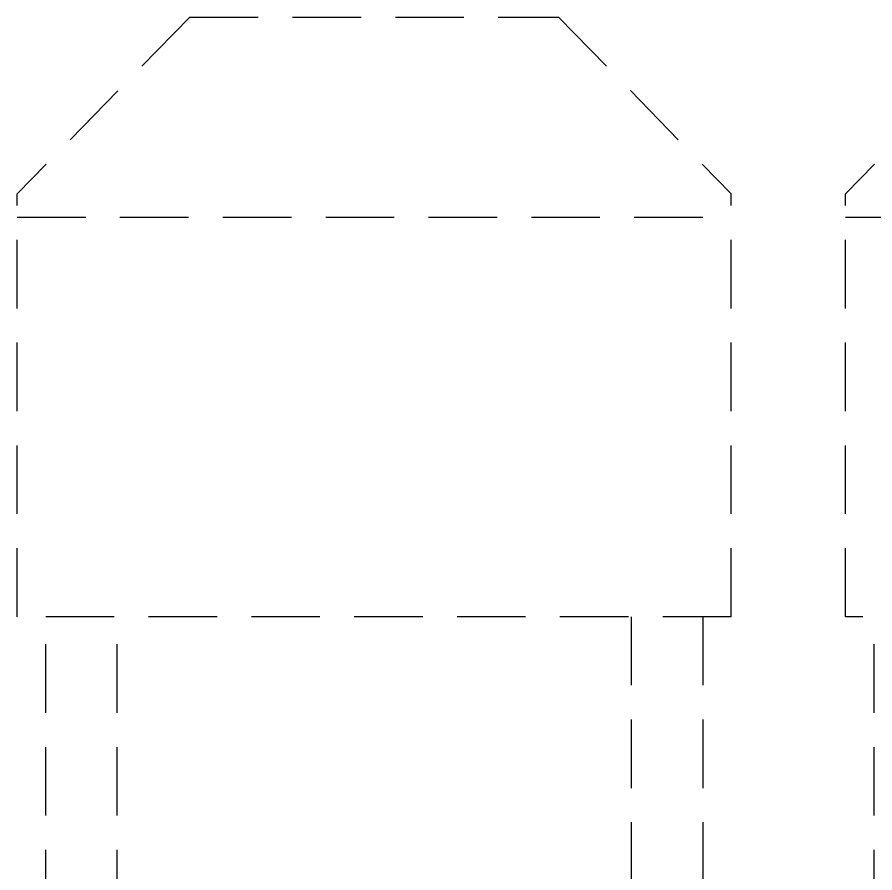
# Model space of a CAD drawing. Header units: millimetres. Extents: x -1320 to 172218, y -4077 to 50350.
# Drawn here: x 20550 to 22051, y 48581 to 50080 of the extents above; entities that cross this region are included whole.
import ezdxf

# ---------------------------------------------------------------- set-up
doc = ezdxf.new("R2010")
doc.units = ezdxf.units.MM
doc.header["$LTSCALE"] = 60
doc.linetypes.add('ghid', pattern=[3, 2, -1])
doc.layers.add('A-연도', color=5, linetype='ghid')

# ---------------------------------------------------------------- blocks, each defined once
blk = doc.blocks.new('A$Cfaa9afc1')
at = {"layer": 'A-연도'}
for p, q in [((2472.1, -5674.8, 0), (2170, -5984.4, 0)), ((2472.1, -5674.8, 0), (3117.5, -5674.8, 0)), ((3117.5, -5674.8, 0), (3420, -5984.4, 0)), ((2170, -6724.8, 0), (2170, -5984.4, 0)), ((3420, -6724.8, 0), (3420, -5984.4, 0)), ((2170, -6024.8, 0), (3420, -6024.8, 0)), ((3420, -6724.8, 0), (2170, -6724.8, 0))]:
    blk.add_line(p, q, dxfattribs=at)
at = {"layer": 'A-연도', "elevation": 0}
for points in [[(3370, -6724.8), (3370, -40193.1), (2220, -40193.1), (2220, -6724.8)], [(2345, -40193.1), (2345, -6724.8)], [(3245, -6724.8), (3245, -40193.1)]]:
    blk.add_lwpolyline(points, dxfattribs=at)
blk = doc.blocks.new('A$Cc29243e6')
at = {"layer": 'A-연도'}
for p, q in [((9422.1, 880, 0), (9120, 570.4, 0)), ((9120, -170, 0), (9120, 570.4, 0)), ((9120, 530, 0), (10770, 530, 0)), ((10770, -170, 0), (9120, -170, 0))]:
    blk.add_line(p, q, dxfattribs=at)
blk.add_lwpolyline([(10720, -170), (10720, -33638.3), (9170, -33638.3), (9170, -170)], dxfattribs=at)

msp = doc.modelspace()

# ---------------------------------------------------------------- block references
at = {"layer": 'A-연도'}
for name, p in [('A$Cfaa9afc1', (18380, 55754.8)), ('A$Cc29243e6', (12880, 49200, 0))]:
    msp.add_blockref(name, p, dxfattribs=at)

doc.saveas('drawing.dxf')
